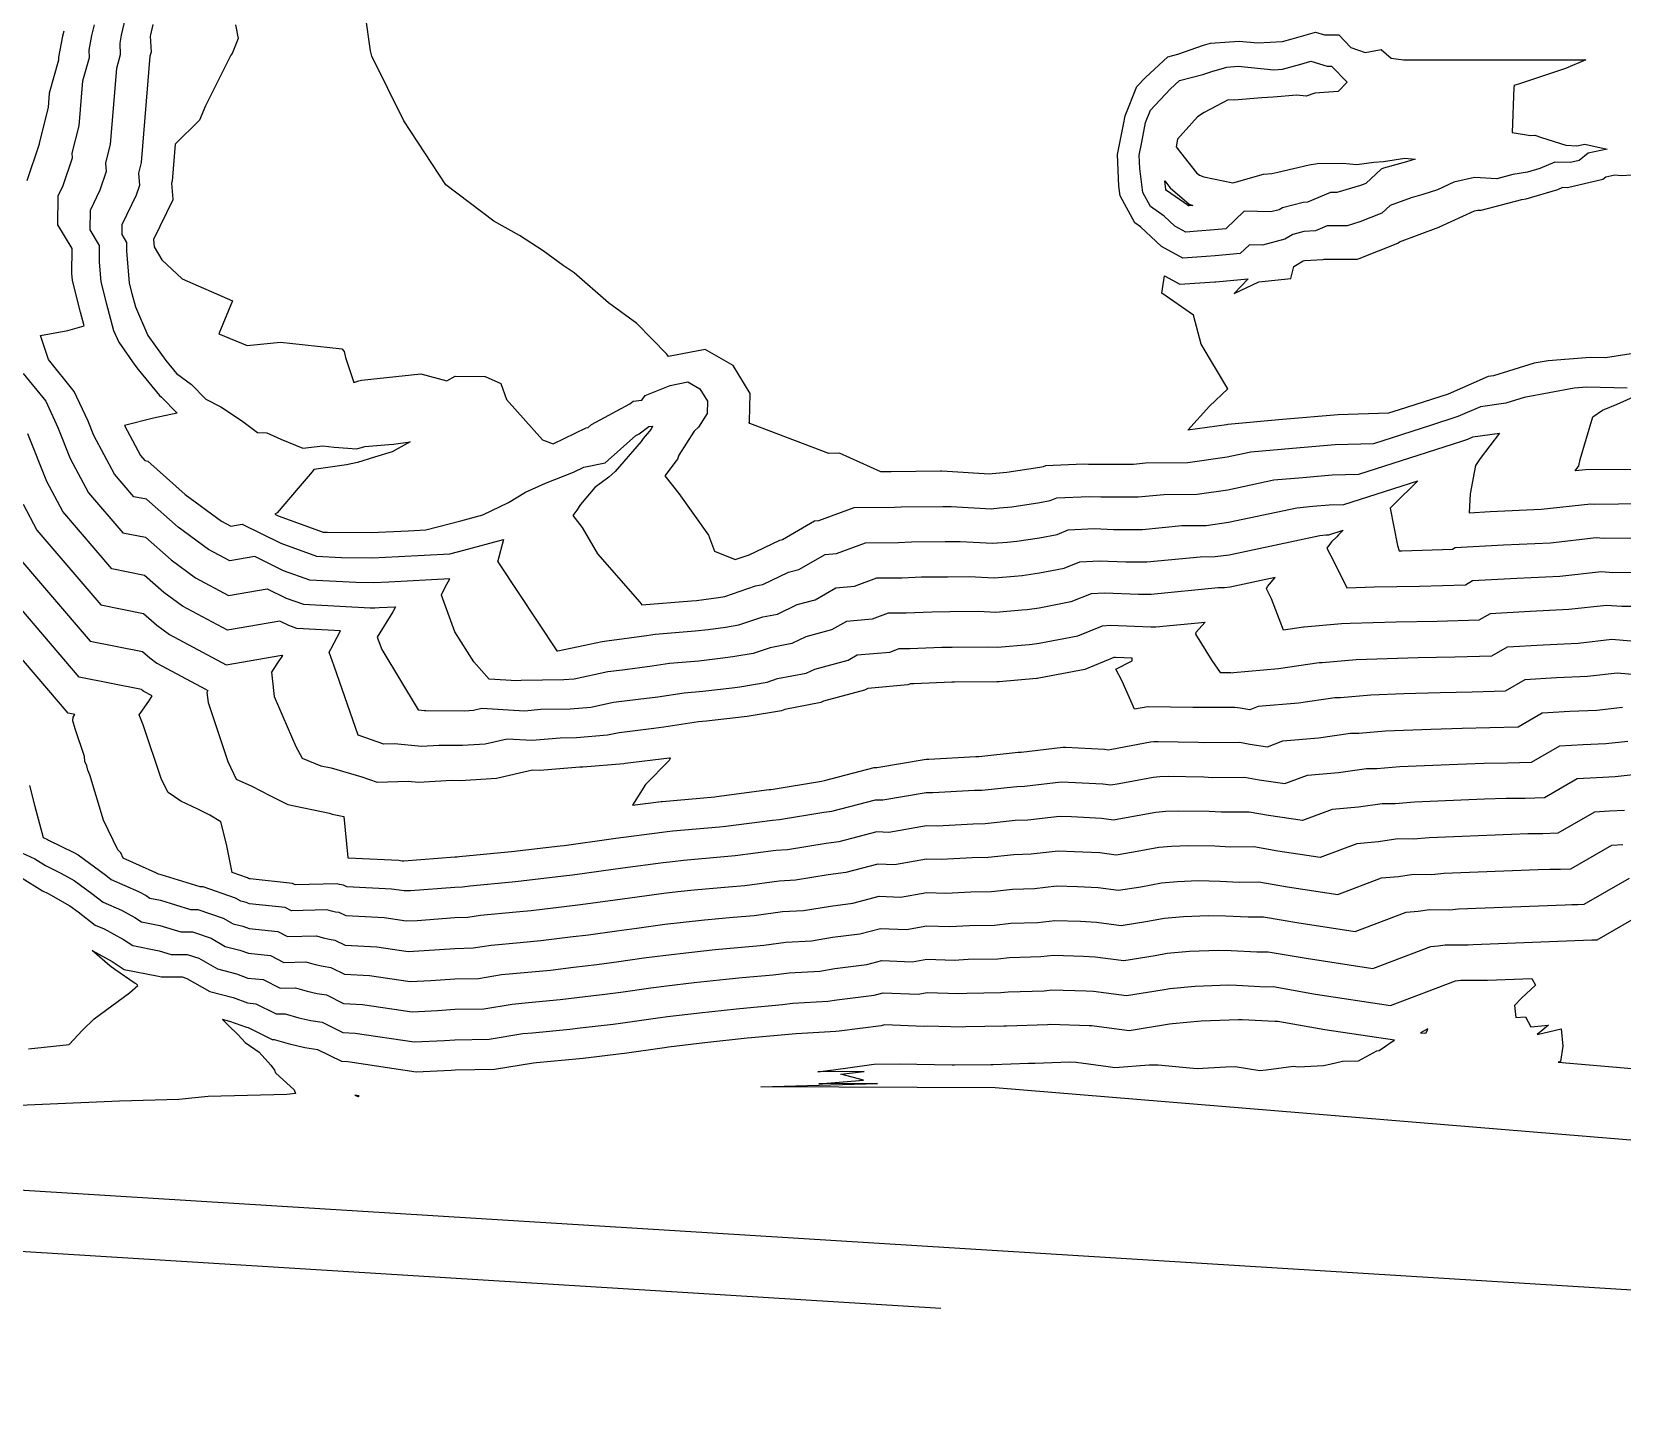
# Model space of a CAD drawing. Extents: x 7167 to 9806, y 3572 to 4349.
# Drawn here: x 8048 to 8380.1, y 3584 to 3870.6 of the extents above; entities that cross this region are included whole.
import ezdxf

# ---------------------------------------------------------------- set-up
doc = ezdxf.new("R2010")
doc.units = 0
doc.header["$MEASUREMENT"] = 0
doc.layers.add('CONTOURS', color=3, linetype='CONTINUOUS')

msp = doc.modelspace()

# ---------------------------------------------------------------- linework, layer by layer
at = {"layer": 'CONTOURS', "linetype": 'CONTINUOUS'}
for points, elevation in [([(8387.525146, 3750.727326), (8379.969668, 3750.672412), (8376.827566, 3750.932065), (8368.961578, 3750.055111), (8360.826325, 3749.686753), (8352.486763, 3749.207395), (8350.124609, 3747.847797), (8341.429055, 3747.563461), (8332.899113, 3747.442882), (8323.265553, 3747.132965), (8321.466497, 3747.061526), (8313.651202, 3746.391726), (8313.527303, 3746.392325), (8309.333099, 3745.769806), (8306.835261, 3752.314003), (8305.786622, 3754.412205), (8305.994479, 3754.885136), (8307.59246, 3756.747545), (8298.196228, 3754.747225), (8297.020835, 3754.581817), (8295.752749, 3754.569257), (8281.76224, 3753.235067), (8279.058189, 3753.237363), (8272.065304, 3753.505999), (8269.194708, 3753.369262), (8264.98803, 3751.662317), (8258.369252, 3750.392297), (8255.834948, 3750.015961), (8254.72194, 3749.911231), (8249.31094, 3749.426404), (8245.681274, 3749.637717), (8239.729866, 3749.587632), (8235.909944, 3749.548217), (8230.569132, 3749.304713), (8226.794411, 3749.285304), (8223.477534, 3748.059941), (8218.109278, 3747.593765), (8215.027225, 3745.812269), (8209.668839, 3744.385972), (8206.713341, 3742.975878), (8202.179902, 3742.094872), (8198.629148, 3740.894749), (8194.381095, 3740.177766), (8191.762927, 3739.832954), (8187.319285, 3739.317036), (8181.181674, 3738.818131), (8177.562733, 3738.258304), (8171.364829, 3737.445557), (8168.302539, 3737.078359), (8161.296787, 3735.571277), (8159.134859, 3735.3901), (8150.234477, 3735.268167), (8149.26894, 3735.185303), (8143.518623, 3735.526838), (8140.297254, 3739.162892), (8136.352911, 3745.444133), (8133.572549, 3753.095927), (8133.597705, 3753.13903), (8134.334094, 3754.774826), (8135.283145, 3756.444837), (8122.555971, 3755.818444), (8119.424881, 3755.656766), (8115.697439, 3755.68991), (8106.114682, 3756.196219), (8100.559612, 3758.182851), (8094.57802, 3761.14235), (8089.369564, 3760.229789), (8084.922499, 3762.611936), (8078.587954, 3767.276629), (8072.018748, 3773.083317), (8069.348075, 3773.61567), (8065.31932, 3778.318303), (8061.017471, 3786.365808), (8059.807532, 3789.3909), (8056.897348, 3795.607152), (8051.532347, 3802.222931), (8049.822106, 3807.233624), (8055.556551, 3808.27087), (8058.989453, 3809.252913), (8058.214648, 3812.117668), (8056.527717, 3818.705363), (8056.406565, 3820.177581), (8056.450051, 3825.404112), (8053.477536, 3830.371128), (8053.561996, 3836.404929), (8054.590602, 3838.548601), (8056.565845, 3844.323046), (8056.484849, 3845.324377), (8057.913671, 3851.016298), (8058.691448, 3860.419117), (8060.08014, 3865.281296), (8060.000805, 3866.793546), (8060.592208, 3869.836687), (8061.107878, 3872.113087)], 1978.3425), ([(8067.520141, 3873.487017), (8066.713363, 3869.925538), (8066.38743, 3868.248406), (8066.513462, 3865.846049), (8065.698616, 3862.993057), (8064.390238, 3847.175636), (8063.399839, 3843.230237), (8063.543475, 3841.454514), (8062.21196, 3837.561951), (8060.200034, 3833.368988), (8060.143678, 3829.342884), (8062.127114, 3826.0286), (8062.098097, 3822.541153), (8062.434097, 3818.458168), (8063.553418, 3814.087066), (8065.109762, 3808.332662), (8066.196514, 3805.836996), (8069.574542, 3801.088911), (8070.230338, 3800.198299), (8074.677138, 3794.70659), (8075.139155, 3794.367634), (8078.368517, 3791.057115), (8073.422001, 3790.015954), (8067.39057, 3788.447974), (8070.729175, 3782.202418), (8071.635699, 3781.144262), (8072.236636, 3781.024476), (8080.070902, 3774.09957), (8087.625317, 3768.536576), (8089.61887, 3767.468696), (8091.953743, 3767.877783), (8100.001431, 3763.896046), (8107.475274, 3761.223213), (8112.724138, 3760.945887), (8119.169411, 3760.888576), (8124.583507, 3761.16814), (8135.283138, 3761.694744), (8138.269528, 3762.477885), (8146.521075, 3764.680766), (8145.302266, 3760.214237), (8145.263066, 3760.152831), (8145.484952, 3759.794603), (8157.639866, 3741.435885), (8157.819414, 3741.438344), (8157.84319, 3741.440337), (8167.108051, 3743.4334), (8168.098466, 3743.552161), (8176.358979, 3744.635384), (8178.155073, 3744.913228), (8186.532157, 3745.594172), (8189.275018, 3745.912625), (8192.893702, 3746.389204), (8195.675761, 3746.858757), (8200.649574, 3748.539862), (8203.699536, 3749.132577), (8207.852147, 3751.113825), (8211.601353, 3752.111789), (8215.888446, 3754.589826), (8219.76311, 3754.9263), (8224.442453, 3756.655003), (8229.767708, 3756.682384), (8233.795246, 3756.866012), (8239.241645, 3756.922209), (8243.769769, 3756.960316), (8248.978264, 3756.657087), (8253.179298, 3757.033501), (8254.774135, 3757.183568), (8258.405559, 3757.722823), (8263.543155, 3758.708632), (8266.808442, 3760.033588), (8270.966801, 3760.231667), (8276.457894, 3760.020723), (8280.84015, 3760.017002), (8291.959838, 3761.077419), (8295.116639, 3761.108686), (8298.042687, 3761.520457), (8316.937122, 3765.542805), (8317.588555, 3765.601985), (8318.248704, 3765.658176), (8318.846048, 3765.676348), (8321.843112, 3766.631537), (8320.868785, 3765.672961), (8320.498417, 3765.278601), (8319.35757, 3764.208632), (8318.392966, 3762.906263), (8319.879777, 3760.128265), (8322.604037, 3754.624527), (8328.315214, 3754.808258), (8337.753893, 3754.941684), (8347.375828, 3755.256311), (8348.850797, 3756.105266), (8358.055597, 3756.634358), (8367.034891, 3757.040934), (8375.716983, 3758.008873), (8378.085619, 3757.813137), (8386.448453, 3757.87392)], 1975.061667), ([(8073.320231, 3872.158539), (8072.834519, 3870.014389), (8072.774055, 3869.703267), (8072.946783, 3866.410802), (8072.705783, 3865.566996), (8070.866806, 3843.334974), (8070.31483, 3841.136096), (8070.521105, 3838.585983), (8069.833318, 3836.575301), (8066.838073, 3830.333048), (8066.80982, 3828.314639), (8067.804177, 3826.653088), (8067.78963, 3824.904724), (8068.340477, 3818.210972), (8068.892188, 3816.056464), (8069.659307, 3813.220129), (8072.243452, 3807.285786), (8073.850634, 3805.026764), (8076.037799, 3802.05646), (8078.219747, 3799.361798), (8081.408408, 3797.022452), (8084.349725, 3794.007217), (8087.535301, 3792.390069), (8091.834721, 3789.539889), (8095.135164, 3787.048729), (8097.098432, 3786.948423), (8100.00558, 3785.596627), (8104.622036, 3783.749486), (8108.82188, 3784.246875), (8111.161292, 3783.953294), (8115.891853, 3783.621084), (8117.55445, 3784.082305), (8122.55247, 3784.526174), (8123.523461, 3784.556119), (8127.042765, 3785.077722), (8123.262565, 3783.004997), (8119.564242, 3781.855632), (8116.044269, 3780.762676), (8113.748374, 3780.248139), (8106.895923, 3779.322764), (8106.595595, 3778.801103), (8103.62652, 3775.42086), (8099.28678, 3770.250688), (8098.762885, 3769.945864), (8099.443251, 3769.609241), (8108.835866, 3766.250206), (8109.750837, 3766.201864), (8118.91394, 3766.120387), (8126.611043, 3766.517836), (8130.308499, 3766.699814), (8137.595122, 3768.610633), (8142.226068, 3769.846938), (8147.557899, 3772.401324), (8151.088228, 3774.536185), (8155.317101, 3776.478106), (8161.117834, 3778.726171), (8163.26123, 3779.769753), (8167.726088, 3780.67907), (8174.128475, 3786.39405), (8174.824943, 3786.772031), (8176.878766, 3788.270467), (8177.590681, 3788.36996), (8177.327936, 3787.681286), (8175.666231, 3785.737586), (8175.232008, 3785.154095), (8169.816113, 3778.865732), (8168.541518, 3777.663291), (8165.593684, 3775.539494), (8162.600177, 3772.009858), (8161.8194, 3770.80324), (8160.969093, 3769.728573), (8162.915302, 3767.176219), (8166.174675, 3761.688732), (8174.975351, 3751.642096), (8175.40893, 3751.031122), (8185.745028, 3751.871307), (8186.787109, 3751.992296), (8191.406308, 3752.600642), (8192.722374, 3752.822766), (8199.119246, 3754.984852), (8200.68573, 3755.289275), (8206.035455, 3757.841677), (8208.175482, 3758.41131), (8213.667615, 3761.585887), (8216.048686, 3761.792658), (8222.090496, 3764.024701), (8228.966284, 3764.060055), (8231.680548, 3764.183807), (8238.753424, 3764.256786), (8241.858264, 3764.282915), (8248.645588, 3763.887769), (8251.636655, 3764.15577), (8253.713322, 3764.351175), (8258.441866, 3765.05335), (8262.098279, 3765.754947), (8264.422175, 3766.697915), (8269.868298, 3766.957334), (8273.8576, 3766.804083), (8279.91806, 3766.798937), (8288.166926, 3767.585581), (8293.212443, 3767.635555), (8297.889147, 3768.293689), (8312.129204, 3771.325188), (8315.482319, 3771.629802), (8318.880294, 3771.919032), (8321.954994, 3772.012571), (8337.381742, 3776.929203), (8332.366602, 3771.995135), (8331.631852, 3771.212787), (8333.137947, 3763.412472), (8333.50745, 3762.31183), (8334.078732, 3762.319906), (8344.627048, 3762.664825), (8345.214831, 3763.003138), (8355.284869, 3763.581964), (8365.108204, 3764.026757), (8374.606401, 3765.085681), (8376.201569, 3764.953862), (8385.371761, 3765.020513)], 1971.780833), ([(8090.569562, 3872.062611), (8091.120924, 3869.244832), (8089.881687, 3866.142414), (8089.573529, 3865.743466), (8084.278921, 3855.201128), (8083.038081, 3852.21331), (8077.979845, 3847.188838), (8077.343373, 3839.494312), (8077.22982, 3839.041955), (8077.498735, 3835.717452), (8077.454676, 3835.588652), (8073.476112, 3827.297108), (8073.475962, 3827.286395), (8073.48124, 3827.277575), (8073.481162, 3827.268296), (8073.602729, 3825.791052), (8075.212487, 3823.067307), (8079.404809, 3819.061004), (8089.952511, 3814.506104), (8087.054497, 3807.576166), (8093.027179, 3805.185347), (8099.931583, 3805.87076), (8112.810553, 3804.44839), (8112.822058, 3804.398659), (8113.257983, 3803.945748), (8113.553493, 3802.66378), (8115.277332, 3797.446749), (8116.347421, 3797.781589), (8116.83803, 3797.953576), (8129.265367, 3799.288054), (8129.282766, 3799.29018), (8129.284505, 3799.289592), (8134.659228, 3797.805147), (8136.440575, 3798.782606), (8142.708452, 3798.683371), (8145.959636, 3797.213496), (8147.137697, 3793.88361), (8154.638211, 3785.476268), (8156.900088, 3784.650963), (8163.750739, 3787.986425), (8164.210731, 3788.080108), (8164.870336, 3788.668893), (8172.873779, 3793.012445), (8173.59574, 3793.539177), (8175.388771, 3793.789761), (8176.075464, 3794.708279), (8181.297921, 3796.853578), (8184.999834, 3797.556831), (8187.527815, 3796.098946), (8189.101727, 3793.539254), (8189.038559, 3790.99502), (8187.208966, 3788.134923), (8186.290468, 3787.280276), (8183.144606, 3782.308528), (8182.815409, 3781.445676), (8182.541398, 3781.125165), (8180.18334, 3777.956498), (8183.103244, 3774.256598), (8189.3306, 3765.55997), (8190.59325, 3762.231081), (8194.874956, 3760.512547), (8197.588918, 3761.429842), (8197.671924, 3761.445974), (8204.218763, 3764.569529), (8204.74961, 3764.71083), (8211.446783, 3768.581949), (8212.334262, 3768.659017), (8219.738538, 3771.3944), (8228.16486, 3771.437726), (8229.565851, 3771.501602), (8238.265204, 3771.591363), (8239.946759, 3771.605514), (8248.312912, 3771.118452), (8250.094013, 3771.278039), (8252.652509, 3771.518782), (8258.478173, 3772.383876), (8260.653403, 3772.801262), (8262.035908, 3773.362241), (8268.769794, 3773.683002), (8271.257305, 3773.587443), (8278.99597, 3773.580872), (8284.374014, 3774.093743), (8291.308247, 3774.162424), (8297.735606, 3775.06692), (8307.321285, 3777.107571), (8313.376083, 3777.657618), (8319.511883, 3778.179887), (8325.063941, 3778.348793), (8346.583918, 3785.207388), (8347.863046, 3785.623957), (8348.917829, 3786.080934), (8354.472827, 3786.907499), (8350.423505, 3781.596381), (8349.451006, 3780.126185), (8348.311378, 3774.203794), (8348.143977, 3770.278373), (8352.514142, 3770.52957), (8363.181518, 3771.01258), (8373.495818, 3772.162489), (8374.31752, 3772.094587), (8384.295068, 3772.167106)], 1968.5), ([(8381.140418, 3796.285273), (8372.672023, 3796.454956), (8370.057705, 3796.258349), (8359.622947, 3794.351532), (8355.742093, 3793.164656), (8350.513148, 3792.386607), (8345.783909, 3790.3377), (8340.048794, 3788.469966), (8328.172887, 3784.685016), (8320.143473, 3784.440743), (8311.269847, 3783.685435), (8302.513367, 3782.889954), (8297.582066, 3781.840152), (8289.40405, 3780.689293), (8280.581102, 3780.601906), (8278.07388, 3780.362807), (8268.65701, 3780.370802), (8267.671291, 3780.40867), (8259.649642, 3780.026568), (8259.208528, 3779.847577), (8258.51448, 3779.714402), (8251.591697, 3778.68639), (8248.55137, 3778.400308), (8247.980236, 3778.349134), (8238.035254, 3778.928113), (8237.776983, 3778.92594), (8227.451153, 3778.819397), (8227.363437, 3778.815397), (8225.27162, 3778.804642), (8216.680198, 3782.726872), (8214.408366, 3782.650195), (8198.500901, 3788.662343), (8197.91377, 3788.926653), (8197.776538, 3789.125004), (8197.899918, 3789.317876), (8198.044555, 3795.143494), (8194.440718, 3801.004507), (8188.652316, 3804.342674), (8180.935941, 3802.876793), (8180.634192, 3803.384264), (8174.385914, 3809.761952), (8168.431524, 3814.063039), (8161.289118, 3820.340986), (8158.942561, 3821.875725), (8154.795722, 3824.928313), (8149.886293, 3828.098442), (8144.50282, 3831.108704), (8134.497806, 3838.729463), (8125.706821, 3852.056398), (8119.032421, 3865.582159), (8118.73504, 3866.686946), (8117.689044, 3874.007007)], 1965.219167), ([(8054.695615, 3870.739156), (8054.471052, 3869.747836), (8053.61418, 3865.338686), (8053.646819, 3864.716544), (8051.684281, 3857.845178), (8051.437103, 3854.85696), (8049.569859, 3847.418518), (8049.588216, 3847.191577), (8046.969244, 3839.53525)], 1981.623333), ([(8384.160242, 3803.766459), (8376.608064, 3802.587262), (8373.377089, 3802.652002), (8364.645378, 3801.995342), (8361.696499, 3801.456473), (8353.178953, 3798.851565), (8352.108467, 3798.69228), (8343.704773, 3795.051442), (8333.51367, 3791.732544), (8331.281833, 3791.021239), (8320.775062, 3790.701599), (8309.163611, 3789.713252), (8297.705449, 3788.672337), (8297.428525, 3788.613384), (8289.409065, 3787.484837), (8293.891912, 3792.494238), (8297.73789, 3796.12668), (8292.14334, 3805.463675), (8290.5381, 3811.47038), (8283.973865, 3816.119633), (8284.484189, 3819.743911), (8287.748714, 3817.947015), (8295.044444, 3818.450525), (8295.209377, 3818.46404), (8301.951893, 3819.118019), (8299.042446, 3816.055016), (8304.206031, 3818.472666), (8310.915251, 3819.142101), (8311.534964, 3821.689337), (8313.477806, 3822.830081), (8313.73742, 3822.896663), (8317.645217, 3823.121826), (8317.84, 3823.205756), (8324.794901, 3823.209934), (8325.187889, 3823.32564), (8333.240516, 3826.545514), (8333.552187, 3826.832706), (8341.764922, 3829.85628), (8341.875145, 3829.825717), (8341.927299, 3829.924751), (8349.240053, 3833.274307), (8349.904896, 3833.4301), (8350.620456, 3833.387478), (8359.142019, 3835.653824), (8360.027346, 3835.796137), (8366.66457, 3837.760849), (8367.647426, 3838.184086), (8368.658115, 3838.148248), (8376.032097, 3839.89551), (8376.62581, 3840.377672), (8378.542164, 3840.790505), (8379.915249, 3840.627912), (8386.423661, 3841.07265)], 1961.938333), ([(8046.217121, 3799.345387), (8050.938267, 3793.523569), (8053.499199, 3788.05333), (8056.084465, 3781.589648), (8059.909464, 3774.434188), (8067.060452, 3766.087078), (8071.80086, 3765.142157), (8077.105006, 3760.453688), (8082.219681, 3756.687295), (8089.120258, 3752.990882), (8097.202297, 3754.406917), (8101.117792, 3752.469656), (8104.75409, 3751.169225), (8118.670739, 3750.433933), (8119.680351, 3750.424955), (8120.528436, 3750.468747), (8123.975707, 3750.638412), (8123.380823, 3749.591615), (8122.886715, 3748.657711), (8120.696459, 3745.199241), (8120.149447, 3744.278592), (8121.116102, 3741.715234), (8128.714061, 3729.122701), (8129.990376, 3729.003375), (8130.323272, 3729.022978), (8138.415909, 3728.965857), (8140.233112, 3729.078651), (8142.028965, 3729.48938), (8150.876879, 3728.963866), (8154.299389, 3729.257589), (8160.450305, 3729.341855), (8164.750384, 3729.702216), (8169.497026, 3730.723318), (8174.631193, 3731.338953), (8178.766487, 3731.881225), (8184.208275, 3732.723035), (8188.106414, 3733.039901), (8194.250836, 3733.753283), (8195.868489, 3733.966328), (8201.582534, 3734.93074), (8203.71023, 3735.649882), (8209.727147, 3736.81918), (8211.485531, 3737.65812), (8218.453097, 3739.512748), (8220.330109, 3740.597704), (8227.191958, 3741.193582), (8229.146369, 3741.915606), (8231.370556, 3741.927042), (8238.024642, 3742.230423), (8240.218087, 3742.253055), (8247.592779, 3742.315118), (8249.643617, 3742.195722), (8256.264583, 3742.788962), (8256.895761, 3742.848353), (8258.332944, 3743.061771), (8266.432906, 3744.616002), (8271.580975, 3746.704935), (8273.163807, 3746.780331), (8281.658483, 3746.454003), (8282.68433, 3746.453132), (8293.037075, 3747.44041), (8291.063467, 3745.271044), (8290.988406, 3744.947442), (8294.407409, 3739.458886), (8296.115912, 3736.928959), (8298.227928, 3736.942897), (8298.381592, 3736.916204), (8298.652473, 3736.875288), (8298.887407, 3736.964016), (8308.317597, 3737.764844), (8316.812253, 3739.025652), (8317.45843, 3739.022529), (8324.518052, 3739.627565), (8328.875764, 3739.800606), (8337.483012, 3740.077506), (8345.104217, 3740.185239), (8352.873389, 3740.439283), (8356.122728, 3742.309523), (8363.597053, 3742.739147), (8370.888265, 3743.069288), (8377.938148, 3743.855257), (8381.853717, 3743.531687)], 1981.623333), ([(8383.218375, 3779.313699), (8372.433471, 3779.235312), (8372.385236, 3779.239298), (8370.255101, 3779.001815), (8370.992782, 3780.067437), (8371.300476, 3781.401379), (8373.972892, 3790.307114), (8375.992148, 3791.675816), (8379.003673, 3792.9182), (8383.049739, 3794.713992)], 1965.219167), ([(8383.737767, 3736.390961), (8379.048731, 3736.778449), (8372.814952, 3736.083464), (8366.36778, 3735.791541), (8359.758694, 3735.411651), (8355.62217, 3733.03077), (8348.779378, 3732.807017), (8342.066912, 3732.71213), (8334.485974, 3732.468247), (8327.569607, 3732.193603), (8321.265657, 3731.653331), (8320.097203, 3731.658978), (8312.48736, 3730.529498), (8304.039431, 3729.812085), (8302.323459, 3729.164015), (8300.34493, 3729.462864), (8299.222558, 3729.657833), (8290.7884, 3729.602172), (8290.433521, 3729.621082), (8281.113219, 3729.79687), (8281.051066, 3729.794432), (8281.003119, 3729.790299), (8278.243886, 3729.272723), (8275.652652, 3735.127837), (8274.36077, 3737.654686), (8277.74958, 3739.391979), (8277.753016, 3739.920566), (8274.262311, 3740.054664), (8273.967242, 3740.040608), (8267.877782, 3737.569687), (8258.296637, 3735.731245), (8257.956573, 3735.680746), (8257.807225, 3735.666693), (8249.976293, 3734.96504), (8249.504284, 3734.992519), (8240.706308, 3734.918478), (8240.13934, 3734.912628), (8232.17198, 3734.549371), (8231.498326, 3734.545907), (8230.906382, 3734.327224), (8222.550941, 3733.601643), (8221.878969, 3733.213227), (8213.302223, 3730.930268), (8212.740953, 3730.662481), (8205.240558, 3729.204892), (8204.535921, 3728.966731), (8197.355883, 3727.75489), (8196.738744, 3727.673613), (8188.893542, 3726.762765), (8187.234876, 3726.627938), (8179.970241, 3725.504146), (8177.897556, 3725.232349), (8170.691514, 3724.368276), (8168.203981, 3723.833156), (8161.765751, 3723.293611), (8158.364301, 3723.247012), (8152.484817, 3722.742429), (8147.304222, 3723.050125), (8142.65931, 3721.98779), (8137.959178, 3721.696052), (8133.036572, 3721.730798), (8129.392066, 3721.516185), (8123.775298, 3722.041311), (8121.563302, 3721.982616), (8116.153499, 3723.829847), (8111.154011, 3738.275518), (8110.096444, 3741.142853), (8110.462914, 3741.795465), (8112.515151, 3745.660285), (8103.393498, 3746.142232), (8101.675972, 3746.756462), (8099.826574, 3747.671484), (8088.870952, 3745.751975), (8079.516863, 3750.762654), (8075.622058, 3753.630748), (8071.582972, 3757.200998), (8064.772828, 3758.558486), (8054.499609, 3770.550073), (8051.151458, 3776.813489), (8047.190867, 3786.71576)], 1984.904167), ([(8046.218451, 3772.037329), (8049.089754, 3766.665958), (8062.485204, 3751.029894), (8071.365084, 3749.259839), (8074.13911, 3746.807807), (8076.814044, 3744.838013), (8088.621646, 3738.513068), (8100.209024, 3740.543266), (8100.394468, 3740.478334), (8099.228152, 3738.725391), (8098.084674, 3737.013752), (8098.216554, 3735.739377), (8098.648911, 3731.895456), (8103.150779, 3721.475668), (8104.516628, 3719.076111), (8108.349738, 3717.420529), (8110.531382, 3717.012834), (8116.92051, 3715.152938), (8120.110928, 3714.063538), (8126.58642, 3714.235364), (8128.793755, 3714.028995), (8135.749871, 3714.438618), (8137.502447, 3714.426248), (8145.085507, 3714.896928), (8152.579478, 3716.610871), (8154.092756, 3716.520991), (8162.429213, 3717.236434), (8163.081196, 3717.245366), (8171.657577, 3717.964096), (8171.886002, 3718.013235), (8181.16392, 3719.125746), (8181.173995, 3719.127067), (8181.333241, 3719.151701), (8181.323671, 3718.999659), (8181.079567, 3718.602032), (8176.16265, 3713.550155), (8173.476744, 3709.235121), (8179.456243, 3710.024619), (8179.531586, 3710.033433), (8179.618766, 3710.042919), (8190.652651, 3711.01825), (8190.967021, 3711.046243), (8201.974176, 3712.522363), (8202.426739, 3712.547406), (8212.940973, 3714.288982), (8213.561548, 3714.365416), (8223.887533, 3717.105161), (8224.480545, 3717.080752), (8234.738157, 3718.873869), (8235.300296, 3718.85643), (8245.125922, 3719.412348), (8245.756315, 3719.422921), (8253.967492, 3720.319513), (8254.613907, 3720.338231), (8263.265121, 3721.336109), (8263.867068, 3721.318261), (8272.003661, 3720.902689), (8272.743234, 3720.806051), (8273.542561, 3720.933202), (8281.580918, 3722.441036), (8282.28817, 3722.501994), (8283.204965, 3722.537958), (8291.575103, 3722.380091), (8292.649724, 3722.322827), (8300.217189, 3722.372768), (8302.308268, 3722.009524), (8305.994444, 3721.452741), (8309.191455, 3722.660154), (8316.657124, 3723.294152), (8323.382152, 3724.292305), (8325.072885, 3724.284133), (8330.621161, 3724.759641), (8340.096185, 3725.135888), (8346.650811, 3725.346753), (8352.45454, 3725.428795), (8358.37095, 3725.622256), (8363.39466, 3728.513779), (8369.138508, 3728.843936), (8374.741639, 3729.097641), (8380.159313, 3729.701641)], 1988.185), ([(8043.679898, 3762.781844), (8060.19758, 3743.501302), (8071.147196, 3741.31868), (8072.656162, 3739.984866), (8074.111226, 3738.913372), (8084.272218, 3733.470462), (8084.792302, 3733.203563), (8084.586687, 3732.756511), (8084.889673, 3730.649952), (8088.991874, 3718.335294), (8090.675344, 3714.696438), (8093.991502, 3713.20277), (8097.723022, 3711.287275), (8101.459363, 3709.420403), (8110.193984, 3707.612112), (8110.77351, 3707.361806), (8113.201374, 3706.908099), (8114.048112, 3698.357391), (8114.056745, 3698.274703), (8124.660093, 3697.739424), (8125.339609, 3697.638367), (8125.68986, 3697.653993), (8136.339188, 3698.431216), (8136.822377, 3698.441979), (8137.296604, 3698.517912), (8147.45591, 3699.47349), (8148.206758, 3699.544653), (8158.367768, 3700.745511), (8159.187632, 3700.843682), (8169.001727, 3702.200139), (8169.986086, 3702.338881), (8179.642638, 3703.613874), (8180.662468, 3703.733192), (8181.842513, 3703.861587), (8191.604012, 3704.724446), (8192.942509, 3704.843635), (8202.677002, 3706.149084), (8204.109861, 3706.228371), (8213.395334, 3707.766415), (8215.035027, 3707.96837), (8224.159165, 3710.389235), (8225.710848, 3710.325364), (8234.770183, 3711.909012), (8236.183216, 3711.865178), (8244.861428, 3712.356176), (8246.411489, 3712.382174), (8253.665189, 3713.174218), (8255.300005, 3713.221557), (8262.942113, 3714.103039), (8264.485023, 3714.057291), (8271.672927, 3713.690173), (8273.292501, 3713.478548), (8275.042926, 3713.756993), (8282.158717, 3715.091772), (8283.525275, 3715.209557), (8285.29671, 3715.279046), (8292.716685, 3715.1391), (8294.511047, 3715.043483), (8301.211819, 3715.087704), (8304.271607, 3714.556185), (8309.66543, 3713.741468), (8314.343479, 3715.508223), (8320.826887, 3716.058806), (8326.667102, 3716.925631), (8328.880113, 3716.914936), (8333.672716, 3717.32568), (8345.706396, 3717.803529), (8351.23471, 3717.981377), (8356.129701, 3718.050573), (8361.119731, 3718.213742), (8367.030626, 3721.615908), (8371.909236, 3721.89633), (8376.668325, 3722.111818), (8381.269896, 3722.624833)], 1991.465833), ([(8382.380478, 3715.548025), (8378.595012, 3715.125995), (8374.679964, 3714.948725), (8370.666592, 3714.718036), (8363.868512, 3710.805228), (8359.804863, 3710.672351), (8355.818609, 3710.616001), (8351.316607, 3710.47117), (8336.72427, 3709.891718), (8332.68734, 3709.545738), (8329.952052, 3709.558958), (8324.996651, 3708.82346), (8319.495502, 3708.356292), (8313.336415, 3706.030195), (8306.234945, 3707.102845), (8302.206449, 3707.80264), (8296.372371, 3707.764138), (8293.858267, 3707.898109), (8287.388455, 3708.020134), (8284.762379, 3707.91712), (8282.736517, 3707.742509), (8276.543291, 3706.580785), (8273.841768, 3706.151045), (8271.342194, 3706.477657), (8265.102977, 3706.796321), (8262.619105, 3706.869969), (8255.986103, 3706.104883), (8253.362886, 3706.028922), (8247.066662, 3705.341427), (8244.596935, 3705.300005), (8237.066135, 3704.873925), (8234.80221, 3704.944155), (8226.941151, 3703.569976), (8224.430797, 3703.673308), (8216.508506, 3701.571323), (8213.849694, 3701.243848), (8205.792983, 3699.909336), (8203.379828, 3699.775804), (8194.917997, 3698.641026), (8192.555373, 3698.430643), (8184.06626, 3697.680255), (8181.79335, 3697.43295), (8179.829033, 3697.20313), (8171.439439, 3696.095419), (8169.402446, 3695.808311), (8160.890776, 3694.631869), (8159.055833, 3694.412152), (8150.233967, 3693.369558), (8148.308453, 3693.187063), (8139.503749, 3692.358898), (8137.940198, 3692.108545), (8136.347103, 3692.073057), (8127.105811, 3691.398597), (8125.756269, 3691.338386), (8123.13805, 3691.727768), (8113.826667, 3692.197826), (8113.112586, 3692.552847), (8112.722286, 3692.613478), (8112.302641, 3692.705057), (8111.820524, 3692.852517), (8103.028092, 3692.589784), (8102.448499, 3692.881097), (8093.639137, 3693.842379), (8093.506474, 3693.889589), (8093.291396, 3693.945621), (8093.078414, 3694.067444), (8089.847165, 3695.169048), (8088.661396, 3701.13525), (8087.531308, 3705.782968), (8085.183863, 3707.180448), (8082.686044, 3708.393108), (8079.162077, 3710.072438), (8076.488423, 3711.893155), (8075.089337, 3714.58704), (8071.268776, 3725.990304), (8070.455882, 3728.110768), (8070.98111, 3728.857387), (8072.644643, 3731.127646), (8072.961195, 3731.688185), (8073.134877, 3732.065809), (8073.050812, 3732.10895), (8071.408408, 3732.988731), (8071.173214, 3733.161926), (8070.929308, 3733.377521), (8057.909957, 3735.97271), (8038.270043, 3758.897729)], 1994.746667), ([(8380.521699, 3708.140172), (8377.450691, 3708.001119), (8374.302558, 3707.820164), (8366.617292, 3703.396714), (8363.480025, 3703.294129), (8360.402508, 3703.250625), (8356.926818, 3703.13881), (8339.775825, 3702.457756), (8336.494568, 3702.176541), (8333.237001, 3702.192284), (8329.166415, 3701.588113), (8324.647526, 3701.204361), (8317.007401, 3698.318922), (8308.198283, 3699.649505), (8303.201079, 3700.517575), (8298.233695, 3700.484793), (8294.999849, 3700.657118), (8289.480201, 3700.761223), (8285.999483, 3700.624682), (8283.314316, 3700.393245), (8278.043656, 3699.404576), (8274.391035, 3698.823542), (8271.011461, 3699.265141), (8265.720932, 3699.535352), (8262.296096, 3699.636899), (8256.6722, 3698.988209), (8253.060583, 3698.883627), (8247.721836, 3698.30068), (8244.332442, 3698.243834), (8237.949055, 3697.882672), (8234.834236, 3697.979298), (8228.171454, 3696.814588), (8224.70243, 3696.957381), (8217.981984, 3695.174277), (8214.304055, 3694.721281), (8207.476105, 3693.590301), (8204.082654, 3693.402525), (8196.893485, 3692.438418), (8193.506733, 3692.136839), (8186.290007, 3691.498923), (8182.924231, 3691.132708), (8180.015428, 3690.792386), (8172.892791, 3689.851956), (8169.803165, 3689.416483), (8162.593921, 3688.420056), (8159.743897, 3688.078793), (8152.261176, 3687.194463), (8149.160997, 3686.900636), (8141.710893, 3686.199884), (8139.058019, 3685.77511), (8136.355017, 3685.714897), (8128.521763, 3685.143201), (8126.172929, 3685.038406), (8121.616007, 3685.716112), (8113.652835, 3686.11811), (8112.223399, 3686.828784), (8111.442102, 3686.950155), (8110.602065, 3687.133476), (8109.63697, 3687.428658), (8102.23706, 3687.207537), (8100.921428, 3687.868795), (8093.521849, 3688.676241), (8092.817338, 3688.92695), (8091.675158, 3689.224508), (8090.544107, 3689.871456), (8083.789419, 3692.174277), (8083.16511, 3692.170448), (8075.040673, 3694.724951), (8074.516786, 3694.826641), (8074.332474, 3694.946223), (8073.948228, 3695.15641), (8067.126629, 3698.164043), (8066.652967, 3699.28352), (8066.003567, 3699.894921), (8063.013648, 3706.147726), (8060.140431, 3715.547239), (8059.73154, 3716.5384), (8059.499894, 3717.46317), (8059.108766, 3718.334964), (8059.072386, 3719.38213), (8057.11418, 3725.144057), (8056.63795, 3726.845741), (8056.671071, 3727.610223), (8057.018195, 3728.165876), (8055.622333, 3728.444118), (8032.860188, 3755.013614)], 1998.0275), ([(8047.557002, 3713.342861), (8048.586889, 3709.231377), (8050.447393, 3702.480391), (8051.339071, 3702.068275), (8051.547219, 3701.939608), (8056.819506, 3699.363823), (8057.733758, 3698.851703), (8063.474376, 3694.66093), (8064.625909, 3693.763333), (8070.340782, 3691.243654), (8071.946095, 3690.365527), (8072.716118, 3689.865935), (8074.904826, 3689.441091), (8081.148538, 3687.47793), (8082.694956, 3687.487414), (8088.009799, 3685.675468), (8090.058919, 3684.503395), (8092.128202, 3683.96431), (8093.404561, 3683.510102), (8099.394358, 3682.856492), (8101.446028, 3681.825289), (8107.453417, 3682.0048), (8108.901488, 3681.561895), (8110.161919, 3681.286831), (8111.334211, 3681.104722), (8113.479003, 3680.038393), (8120.093965, 3679.704456), (8126.589589, 3678.738425), (8129.937714, 3678.887805), (8136.362931, 3679.356738), (8140.17584, 3679.441675), (8143.918038, 3680.04087), (8150.01354, 3680.614209), (8154.288384, 3681.019368), (8160.431962, 3681.745433), (8164.297065, 3682.208243), (8170.203884, 3683.024655), (8174.346144, 3683.608494), (8180.201822, 3684.381642), (8184.055113, 3684.832466), (8188.513754, 3685.317591), (8194.458094, 3685.843036), (8198.868973, 3686.235809), (8204.78548, 3687.029245), (8209.159228, 3687.271265), (8214.758415, 3688.198714), (8219.455463, 3688.777231), (8224.974062, 3690.241455), (8229.401757, 3690.0592), (8234.866262, 3691.014442), (8238.831975, 3690.891419), (8244.067949, 3691.187662), (8248.377009, 3691.259933), (8252.75828, 3691.738332), (8257.358298, 3691.871535), (8261.973088, 3692.40383), (8266.338887, 3692.274382), (8270.680728, 3692.052625), (8274.940302, 3691.496039), (8279.54402, 3692.228367), (8283.892115, 3693.043982), (8287.236587, 3693.332245), (8291.571946, 3693.502311), (8296.141431, 3693.416127), (8300.095019, 3693.205449), (8304.19571, 3693.232511), (8310.161621, 3692.196166), (8320.678387, 3690.607648), (8329.79955, 3694.05243), (8333.336178, 3694.352767), (8336.521951, 3694.825611), (8340.301796, 3694.807343), (8342.827379, 3695.023795), (8362.537028, 3695.806451), (8364.986407, 3695.885249), (8367.155186, 3695.915907), (8369.366073, 3695.988201), (8377.938524, 3700.922293), (8380.221419, 3701.053513)], 2001.308333), ([(8044.183841, 3700.11753), (8048.687917, 3698.035834), (8050.919914, 3696.656127), (8054.1257, 3695.089935), (8056.872383, 3693.551372), (8060.604106, 3690.827136), (8062.948797, 3688.999496), (8066.733336, 3687.330898), (8069.559716, 3685.78483), (8070.91545, 3684.90523), (8074.768979, 3684.157232), (8079.131965, 3682.785412), (8081.600494, 3682.800551), (8085.475491, 3681.47948), (8088.442681, 3679.782282), (8091.439065, 3679.001671), (8093.287274, 3678.343963), (8097.867288, 3677.844189), (8100.654995, 3676.443041), (8105.269864, 3676.580941), (8107.200912, 3675.990314), (8108.881736, 3675.623508), (8110.445024, 3675.380659), (8113.30517, 3673.958677), (8118.571922, 3673.6928), (8127.006249, 3672.438445), (8131.353665, 3672.632409), (8136.370845, 3672.998579), (8141.293661, 3673.108241), (8146.125183, 3673.881855), (8150.866083, 3674.327782), (8156.315593, 3674.844272), (8161.120026, 3675.412074), (8166.000209, 3675.99643), (8170.604603, 3676.632827), (8175.799497, 3677.365031), (8180.388217, 3677.970898), (8185.185995, 3678.532224), (8190.737501, 3679.136259), (8195.409455, 3679.549232), (8200.844461, 3680.033201), (8205.488306, 3680.655966), (8210.84235, 3680.95223), (8215.212776, 3681.676147), (8220.928941, 3682.380184), (8225.245694, 3683.525528), (8230.63206, 3683.303812), (8234.898288, 3684.049585), (8239.714894, 3683.900167), (8243.803456, 3684.131491), (8249.032183, 3684.219186), (8252.455977, 3684.593036), (8258.044395, 3684.754861), (8261.65008, 3685.17076), (8266.956841, 3685.013412), (8270.349995, 3684.840109), (8275.489568, 3684.168537), (8281.044385, 3685.052158), (8284.469914, 3685.694719), (8288.473692, 3686.039807), (8293.663692, 3686.243399), (8297.283013, 3686.175136), (8301.956343, 3685.926104), (8305.19034, 3685.947447), (8312.124959, 3684.742826), (8324.349372, 3682.896375), (8334.951573, 3686.900499), (8337.505942, 3687.117421), (8339.806901, 3687.458937), (8344.109023, 3687.438145), (8345.878934, 3687.589833), (8368.147239, 3688.474092), (8369.570307, 3688.519873), (8370.830348, 3688.537685), (8372.114853, 3688.579687), (8381.57449, 3694.024421)], 2004.589167), ([(8046.036763, 3694.003394), (8050.292609, 3691.372646), (8051.431894, 3690.816047), (8056.011008, 3688.251042), (8057.733835, 3686.993342), (8061.271685, 3684.235658), (8063.125891, 3683.418142), (8067.173337, 3681.204134), (8069.114783, 3679.944524), (8074.633133, 3678.873372), (8077.115393, 3678.092895), (8080.506031, 3678.113689), (8082.941183, 3677.283492), (8086.826443, 3675.06117), (8090.749929, 3674.039031), (8093.169986, 3673.177824), (8096.340217, 3672.831887), (8099.863963, 3671.060794), (8103.08631, 3671.157083), (8105.500336, 3670.418732), (8107.601553, 3669.960184), (8109.555837, 3669.656596), (8113.131338, 3667.87896), (8117.049879, 3667.681144), (8127.422909, 3666.138465), (8132.769616, 3666.377013), (8136.378759, 3666.64042), (8142.411482, 3666.774806), (8148.332328, 3667.722841), (8151.718627, 3668.041355), (8158.342801, 3668.669177), (8161.80809, 3669.078715), (8167.703354, 3669.784617), (8171.005322, 3670.240999), (8177.252849, 3671.121568), (8180.574612, 3671.560154), (8186.316877, 3672.231982), (8192.961248, 3672.954927), (8196.360816, 3673.255428), (8202.819949, 3673.830592), (8206.191132, 3674.282686), (8212.525472, 3674.633195), (8215.667137, 3675.15358), (8222.40242, 3675.983138), (8225.517326, 3676.809601), (8231.862364, 3676.548424), (8234.930315, 3677.084728), (8240.597814, 3676.908914), (8243.538962, 3677.075319), (8249.687356, 3677.17844), (8252.153674, 3677.447741), (8258.730493, 3677.638187), (8261.327072, 3677.93769), (8267.574796, 3677.752443), (8270.019261, 3677.627593), (8276.038835, 3676.841034), (8282.54475, 3677.87595), (8285.047713, 3678.345455), (8289.710796, 3678.74737), (8295.755437, 3678.984487), (8298.424595, 3678.934145), (8303.817666, 3678.64676), (8306.18497, 3678.662383), (8314.088297, 3677.289486), (8328.020358, 3675.185102), (8340.103597, 3679.748568), (8341.675705, 3679.882075), (8343.091851, 3680.092264), (8347.916251, 3680.068948), (8348.930489, 3680.155872), (8373.75745, 3681.141733), (8374.154206, 3681.154497), (8374.505509, 3681.159463), (8374.863634, 3681.171173), (8385.210456, 3687.126549)], 2007.87), ([(8047.368982, 3658.404881), (8055.867523, 3659.284269), (8058.633178, 3662.296731), (8061.095143, 3664.644205), (8068.403735, 3670.070442), (8070.159456, 3671.617982), (8069.923405, 3671.890653), (8069.810627, 3671.931918), (8069.58951, 3672.023106), (8065.377421, 3674.952849), (8064.349593, 3675.709936), (8060.635728, 3678.894217), (8064.786958, 3676.623438), (8067.314115, 3674.983818), (8074.497286, 3673.589513), (8075.09882, 3673.400377), (8079.411569, 3673.426826), (8080.406876, 3673.087504), (8085.210204, 3670.340057), (8090.060793, 3669.076392), (8093.052698, 3668.011685), (8094.813147, 3667.819584), (8099.072931, 3665.678546), (8100.902757, 3665.733224), (8103.799759, 3664.847151), (8106.32137, 3664.296861), (8108.66665, 3663.932533), (8112.957506, 3661.799244), (8115.527836, 3661.669488), (8127.839569, 3659.838484), (8134.185567, 3660.121616), (8136.386674, 3660.28226), (8143.529304, 3660.441371), (8150.539472, 3661.563827), (8152.57117, 3661.754927), (8160.37001, 3662.494082), (8162.496155, 3662.745356), (8169.406498, 3663.572804), (8171.406041, 3663.849171), (8178.706202, 3664.878106), (8180.761007, 3665.14941), (8187.447759, 3665.93174), (8195.184995, 3666.773595), (8197.312176, 3666.961625), (8204.795437, 3667.627984), (8206.893958, 3667.909407), (8214.208595, 3668.31416), (8216.121497, 3668.631013), (8223.875899, 3669.586092), (8225.788958, 3670.093675), (8233.092667, 3669.793036), (8234.962341, 3670.119871), (8241.480734, 3669.917661), (8243.274469, 3670.019148), (8250.34253, 3670.137693), (8251.851372, 3670.302446), (8259.416591, 3670.521513), (8261.004064, 3670.70462), (8268.19275, 3670.491473), (8269.688528, 3670.415077), (8276.588102, 3669.513531), (8284.045115, 3670.699741), (8285.625512, 3670.996192), (8290.9479, 3671.454932), (8297.847182, 3671.725575), (8299.566177, 3671.693154), (8305.67899, 3671.367415), (8307.179601, 3671.377318), (8316.051635, 3669.836147), (8331.691343, 3667.473828), (8345.255621, 3672.596637), (8345.845469, 3672.646728), (8346.3768, 3672.725591), (8351.723478, 3672.69975), (8351.982043, 3672.72191), (8361.226012, 3673.088982), (8361.989568, 3671.679897), (8359.031163, 3668.954016), (8357.614726, 3667.465567), (8357.872027, 3664.908185), (8359.912391, 3665.102379), (8360.995173, 3662.958088), (8364.656879, 3663.33102), (8362.334936, 3661.379129), (8367.340929, 3662.597747), (8367.667386, 3658.973756), (8367.182942, 3655.787867), (8366.690817, 3655.58949), (8964.313266, 3604.287584)], 2011.150833), ([(8735.970958, 3610.159833), (8249.154581, 3650.289706), (8200.253256, 3650.498749), (8224.592054, 3651.192329), (8212.363293, 3651.083337), (8221.685827, 3651.836379), (8216.911491, 3653.097736), (8221.811368, 3653.654414), (8212.130877, 3653.563384), (8214.792667, 3653.911077), (8214.934629, 3653.939619), (8223.329543, 3655.121053), (8223.908445, 3655.163327), (8229.115176, 3655.29192), (8240.166725, 3655.085165), (8240.675859, 3655.066383), (8240.697237, 3655.065605), (8248.249283, 3655.126068), (8248.774204, 3655.124125), (8256.099749, 3655.386371), (8257.418761, 3655.429945), (8264.649794, 3655.661683), (8266.04649, 3655.612657), (8272.755847, 3654.735658), (8274.121219, 3654.519374), (8281.307234, 3655.054757), (8283.212019, 3655.056285), (8289.794362, 3654.44762), (8291.330856, 3654.304256), (8297.349328, 3654.670745), (8299.292055, 3654.741274), (8304.44691, 3653.90346), (8305.746551, 3654.018815), (8311.481584, 3654.788067), (8312.391973, 3654.609657), (8317.683053, 3654.941821), (8319.057899, 3655.197856), (8321.657174, 3655.852823), (8325.003646, 3655.898832), (8328.864656, 3657.950472), (8329.33619, 3658.025245), (8330.634393, 3658.973251), (8331.870815, 3659.770748), (8332.535691, 3660.189508), (8318.014973, 3662.382807), (8308.174231, 3664.092254), (8307.540314, 3664.088071), (8300.707759, 3664.452163), (8299.938928, 3664.466663), (8292.185004, 3664.162495), (8286.203312, 3663.646928), (8285.54548, 3663.523532), (8277.137369, 3662.186028), (8269.357795, 3663.202561), (8268.810705, 3663.230503), (8260.681055, 3663.471551), (8260.102688, 3663.404839), (8251.549069, 3663.15715), (8250.997703, 3663.096946), (8243.009976, 3662.962976), (8242.363653, 3662.926408), (8234.994367, 3663.155015), (8234.32297, 3663.037649), (8226.060591, 3663.377748), (8225.349377, 3663.189045), (8216.575858, 3662.108446), (8215.891717, 3661.995125), (8207.596784, 3661.536127), (8206.770925, 3661.425375), (8198.263537, 3660.667821), (8197.408742, 3660.592263), (8188.578641, 3659.631498), (8180.947402, 3658.738666), (8180.159555, 3658.634643), (8171.80676, 3657.457343), (8171.109643, 3657.360991), (8163.184219, 3656.411996), (8162.397219, 3656.318986), (8153.423714, 3655.4685), (8152.746617, 3655.404813), (8144.647125, 3654.107937), (8136.394588, 3653.924101), (8135.601518, 3653.86622), (8128.256229, 3653.538504), (8114.005793, 3655.657832), (8112.783674, 3655.719527), (8107.777462, 3658.208471), (8105.041186, 3658.633537), (8102.099183, 3659.27557), (8098.719204, 3660.309366), (8098.281899, 3660.296298), (8093.286077, 3662.807281), (8092.93541, 3662.845546), (8089.371656, 3664.113752), (8087.842995, 3664.511996), (8089.038388, 3663.350096), (8091.107993, 3661.31448), (8092.562821, 3659.698852), (8095.492284, 3657.696359), (8097.938725, 3654.969023), (8098.678178, 3653.97521), (8098.931965, 3653.400333), (8102.849246, 3649.837937), (8103.081104, 3649.050986), (8101.303331, 3648.873215), (8084.886658, 3648.456727), (8078.760571, 3647.823705), (8066.330901, 3647.488212), (7972.936848, 3643.422521)], 2014.431667), ([(8237.810354, 3604.207671), (7620.614436, 3642.423949)], 2011.150833), ([(7846.48614, 3641.253102), (8770.598728, 3584.032789)], 2014.431667)]:
    msp.add_lwpolyline(points, dxfattribs=dict(at, elevation=elevation))
for points, elevation in [([(8275.980024, 3851.300474), (8276.328375, 3853.108457), (8278.7588, 3859.212598), (8280.520166, 3861.095668), (8285.20354, 3865.407856), (8287.316592, 3865.953827), (8292.670135, 3867.865975), (8294.13663, 3868.290258), (8300.136853, 3868.685335), (8304.018453, 3868.318339), (8309.1218, 3868.588421), (8311.182688, 3869.163091), (8316.053607, 3870.533958), (8317.901028, 3870.000701), (8320.90067, 3870.014848), (8323.44026, 3867.33885), (8326.413624, 3866.352129), (8329.780426, 3866.955456), (8331.813034, 3865.137568), (8334.395979, 3864.818468), (8372.444639, 3864.760345), (8368.243336, 3862.970294), (8358.424281, 3859.694902), (8357.461159, 3859.397469), (8357.576482, 3859.20291), (8357.465809, 3859.053233), (8357.119982, 3849.601947), (8360.959693, 3849.005135), (8361.827607, 3849.055998), (8363.210601, 3848.599995), (8368.285519, 3847.01126), (8370.593408, 3846.868712), (8372.26027, 3847.186049), (8376.914559, 3846.164951), (8372.969174, 3845.315011), (8371.079425, 3843.780323), (8369.247261, 3843.346193), (8366.005279, 3843.46115), (8362.852574, 3842.103534), (8360.323559, 3841.35491), (8357.232007, 3840.857952), (8353.865544, 3839.962627), (8349.228011, 3840.238854), (8344.919176, 3839.229163), (8341.489614, 3837.658276), (8338.458609, 3836.698855), (8336.033322, 3836.018058), (8331.661583, 3834.408573), (8329.893803, 3832.779637), (8325.325798, 3830.953102), (8322.649238, 3830.165059), (8318.496292, 3830.162564), (8316.009662, 3829.091097), (8313.606717, 3828.952642), (8311.305253, 3828.362398), (8309.614415, 3827.369618), (8304.998192, 3826.133213), (8302.2279, 3826.202868), (8300.344257, 3824.394175), (8295.073051, 3823.882904), (8293.241976, 3823.732856), (8288.352882, 3823.395439), (8283.876654, 3825.859295), (8279.47906, 3829.970577), (8278.296106, 3830.793823), (8275.246306, 3836.396991), (8274.983173, 3838.414038), (8274.716559, 3845.00359), (8275.980024, 3851.300474)], 1965.219167), ([(8279.252316, 3844.916666), (8279.788645, 3847.589638), (8280.581835, 3851.706384), (8281.596105, 3854.253777), (8285.717887, 3858.660358), (8287.657609, 3860.446345), (8292.492011, 3861.69546), (8294.368127, 3862.36556), (8297.505398, 3863.273228), (8299.913637, 3863.431796), (8307.370386, 3862.726778), (8309.124368, 3862.819603), (8313.005264, 3863.901775), (8315.05446, 3864.478499), (8318.488858, 3863.487163), (8319.415467, 3863.491533), (8322.623074, 3860.111637), (8320.799085, 3858.152938), (8315.926508, 3857.84886), (8314.065164, 3857.187554), (8312.148301, 3857.38362), (8307.192454, 3857.011569), (8304.832947, 3856.851902), (8299.04306, 3856.382434), (8297.811232, 3856.432763), (8292.826335, 3853.793131), (8291.414479, 3852.902211), (8290.209482, 3851.581474), (8287.203779, 3848.204776), (8286.962964, 3846.660184), (8287.866833, 3845.465422), (8291.211496, 3841.231772), (8291.826574, 3840.698798), (8292.69608, 3840.366807), (8298.798401, 3839.096634), (8299.56652, 3839.345333), (8305.187478, 3840.925835), (8306.921564, 3841.082628), (8308.198598, 3841.363089), (8314.693311, 3842.863402), (8316.437513, 3843.173848), (8321.773535, 3843.234267), (8324.686629, 3842.953947), (8328.231768, 3843.436488), (8330.227134, 3843.587259), (8334.716189, 3844.249922), (8336.817401, 3844.063937), (8335.072262, 3843.511538), (8330.21681, 3842.148575), (8329.770979, 3841.98444), (8326.547091, 3839.01376), (8325.463707, 3838.580565), (8320.503575, 3837.120183), (8319.152583, 3837.119371), (8314.374107, 3835.060369), (8313.476014, 3835.008621), (8309.132701, 3833.894714), (8308.490006, 3833.517355), (8306.73536, 3833.047392), (8301.138921, 3833.188107), (8297.333657, 3829.534253), (8294.936725, 3829.301767), (8291.439508, 3829.015188), (8288.957051, 3828.843863), (8286.684228, 3830.094896), (8284.451332, 3832.182416), (8281.611358, 3834.158822), (8280.023398, 3837.076261), (8279.365491, 3842.119458), (8279.252316, 3844.916666)], 1968.5), ([(8285.423436, 3838.421819), (8285.689078, 3838.085572), (8289.648862, 3834.654365), (8290.416233, 3834.36137), (8289.63704, 3834.297519), (8289.56122, 3834.292287), (8289.491802, 3834.330496), (8289.423604, 3834.394254), (8284.92661, 3837.52382), (8284.800491, 3837.75553), (8284.565656, 3839.555659), (8285.423436, 3838.421819)], 1971.780833), ([(8337.935838, 3661.750835), (8338.890354, 3661.651213), (8339.166402, 3661.734233), (8339.438991, 3662.328377), (8339.527376, 3662.557293), (8337.935838, 3661.750835)], 2014.431667), ([(8115.487226, 3648.762098), (8115.62362, 3648.651096), (8116.197585, 3648.468633), (8116.363416, 3648.621604), (8115.487226, 3648.762098)], 2017.7125)]:
    msp.add_lwpolyline(points, close=True, dxfattribs=dict(at, elevation=elevation))

doc.saveas('drawing.dxf')
